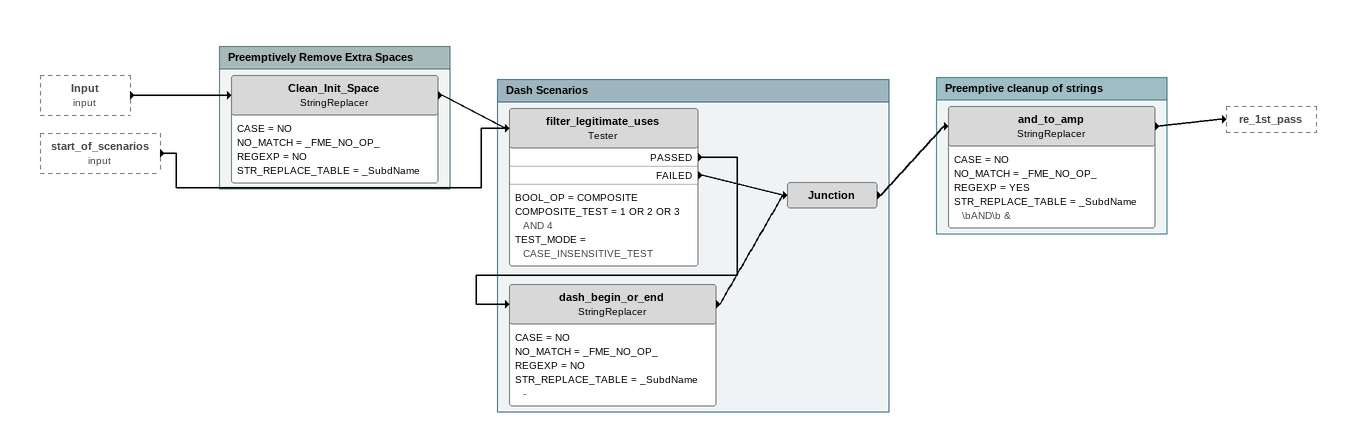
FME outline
Input (input) [outside]
    -> Clean_Init_Space
start_of_scenarios (input) [outside]
    -> filter_legitimate_uses

Bookmark: Preemptively Remove Extra Spaces
Clean_Init_Space: StringReplacer
    CASE = NO
    NO_MATCH = _FME_NO_OP_
    REGEXP = NO
    STR_REPLACE_TABLE = _SubdName
    -> filter_legitimate_uses

Bookmark: Dash Scenarios
filter_legitimate_uses: Tester
    BOOL_OP = COMPOSITE
    COMPOSITE_TEST = 1 OR 2 OR 3 AND 4
    TEST_MODE = CASE_INSENSITIVE_TEST
    PASSED -> dash_begin_or_end
    FAILED -> Junction
dash_begin_or_end: StringReplacer
    CASE = NO
    NO_MATCH = _FME_NO_OP_
    REGEXP = NO
    STR_REPLACE_TABLE = _SubdName -
    -> Junction
Junction
    -> and_to_amp

Bookmark: Preemptive cleanup of strings
and_to_amp: StringReplacer
    CASE = NO
    NO_MATCH = _FME_NO_OP_
    REGEXP = YES
    STR_REPLACE_TABLE = _SubdName \bAND\b &
    -> re_1st_pass
